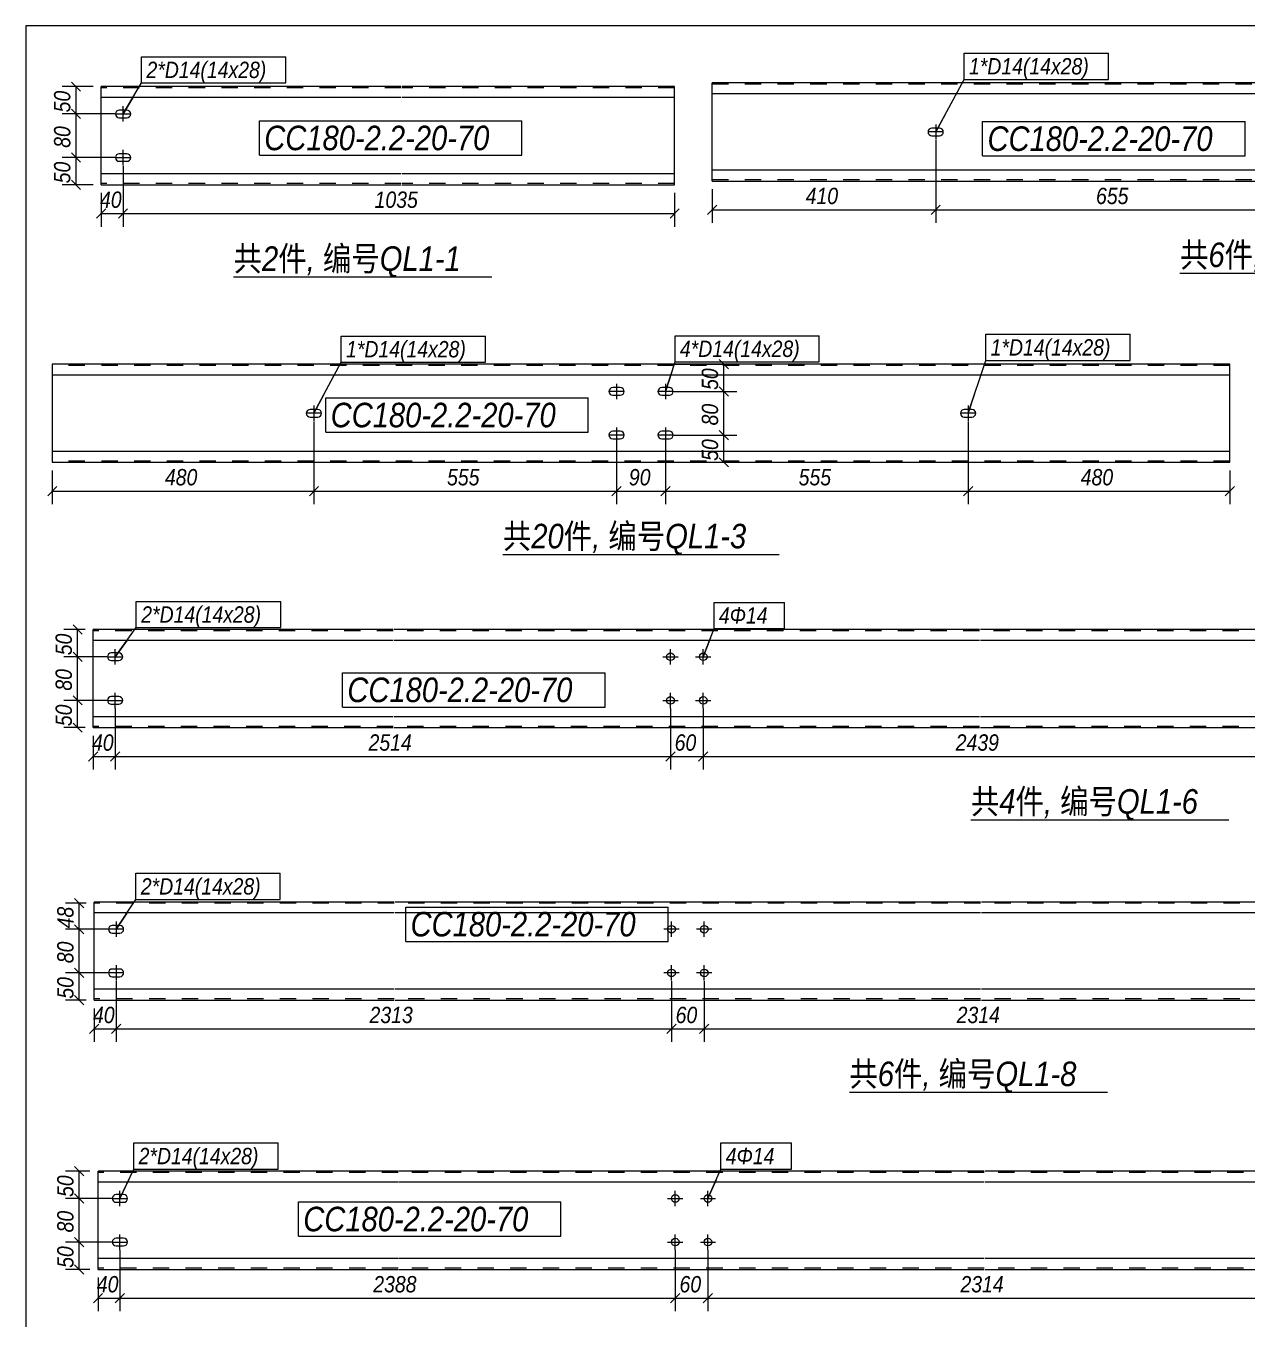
# Model space of a CAD drawing. Header units: millimetres. Extents: x 181 to 4047, y 165 to 2266.
# Drawn here: x 1119.3 to 1268.7, y 782.2 to 940.3 of the extents above; entities that cross this region are included whole.
import ezdxf

# ---------------------------------------------------------------- set-up
doc = ezdxf.new("R2010")
doc.units = ezdxf.units.MM
doc.linetypes.add('XKITLINE00', pattern=[0])
doc.linetypes.add('XKITLINE02', pattern=[4, 2, -2])
for name, color, linetype, lineweight in [('Bolt', 7, 'Continuous', 0), ('BoltMark', 3, 'Continuous', 0), ('DrawingSheet', 5, 'Continuous', 0), ('OtherObjectType', 1, 'Continuous', 0), ('Part', 2, 'Continuous', 0), ('PartMark', 3, 'Continuous', 0), ('Z-DIMENSIONS', 1, 'Continuous', 0)]:
    doc.layers.add(name, color=color, linetype=linetype, lineweight=lineweight)
doc.styles.add('Arial Italic', font='ariali.ttf')

msp = doc.modelspace()

# ---------------------------------------------------------------- linework, layer by layer
at = {"layer": 'Bolt', "color": 3, "linetype": 'XKITLINE00', "lineweight": 0}
for p, q in [((1130.44, 929.85), (1130.34, 929.69)), ((1130.59, 929.95), (1130.44, 929.85)), ((1130.77, 929.98), (1130.59, 929.95)), ((1131.7, 929.98), (1130.77, 929.98)), ((1131.24, 928.58), (1131.24, 930.45)), ((1131.88, 929.95), (1131.7, 929.98)), ((1132.03, 929.85), (1131.88, 929.95)), ((1132.13, 929.69), (1132.03, 929.85)), ((1130.34, 929.69), (1130.3, 929.52)), ((1130.3, 929.52), (1130.3, 929.52)), ((1130.3, 929.52), (1130.34, 929.34)), ((1130.3, 929.52), (1132.17, 929.52)), ((1130.34, 929.34), (1130.44, 929.19)), ((1130.44, 929.19), (1130.59, 929.08)), ((1130.59, 929.08), (1130.77, 929.05)), ((1130.77, 929.05), (1131.7, 929.05)), ((1131.7, 929.05), (1131.88, 929.08)), ((1131.88, 929.08), (1132.03, 929.19)), ((1132.03, 929.19), (1132.13, 929.34)), ((1132.17, 929.52), (1132.13, 929.69)), ((1132.13, 929.34), (1132.17, 929.52)), ((1132.17, 929.52), (1132.17, 929.52)), ((1230.62, 928.24), (1230.62, 926.37)), ((1229.72, 927.48), (1229.69, 927.31)), ((1229.69, 927.31), (1229.69, 927.31)), ((1229.69, 927.31), (1229.72, 927.13)), ((1231.55, 927.31), (1229.69, 927.31)), ((1229.82, 927.64), (1229.72, 927.48)), ((1229.72, 927.13), (1229.82, 926.98)), ((1229.97, 927.74), (1229.82, 927.64)), ((1229.82, 926.98), (1229.97, 926.87)), ((1230.15, 927.77), (1229.97, 927.74)), ((1229.97, 926.87), (1230.15, 926.84)), ((1231.09, 927.77), (1230.15, 927.77)), ((1230.15, 926.84), (1231.09, 926.84)), ((1231.26, 927.74), (1231.09, 927.77)), ((1231.09, 926.84), (1231.26, 926.87)), ((1231.42, 927.64), (1231.26, 927.74)), ((1231.26, 926.87), (1231.42, 926.98)), ((1231.52, 927.48), (1231.42, 927.64)), ((1231.42, 926.98), (1231.52, 927.13)), ((1231.55, 927.31), (1231.52, 927.48)), ((1231.52, 927.13), (1231.55, 927.31)), ((1231.55, 927.31), (1231.55, 927.31)), ((1131.24, 923.25), (1131.24, 925.12)), ((1130.34, 924.36), (1130.3, 924.18)), ((1130.3, 924.18), (1130.3, 924.18)), ((1130.3, 924.18), (1130.34, 924)), ((1130.3, 924.18), (1132.17, 924.18)), ((1130.44, 924.51), (1130.34, 924.36)), ((1130.34, 924), (1130.44, 923.85)), ((1130.59, 924.61), (1130.44, 924.51)), ((1130.44, 923.85), (1130.59, 923.75)), ((1130.77, 924.65), (1130.59, 924.61)), ((1130.59, 923.75), (1130.77, 923.72)), ((1131.7, 924.65), (1130.77, 924.65)), ((1130.77, 923.72), (1131.7, 923.72)), ((1131.88, 924.61), (1131.7, 924.65)), ((1131.7, 923.72), (1131.88, 923.75)), ((1132.03, 924.51), (1131.88, 924.61)), ((1131.88, 923.75), (1132.03, 923.85)), ((1132.13, 924.36), (1132.03, 924.51)), ((1132.03, 923.85), (1132.13, 924)), ((1132.17, 924.18), (1132.13, 924.36)), ((1132.13, 924), (1132.17, 924.18)), ((1132.17, 924.18), (1132.17, 924.18)), ((1190.69, 895.76), (1190.65, 895.58)), ((1190.65, 895.58), (1190.65, 895.58)), ((1190.65, 895.58), (1190.69, 895.41)), ((1192.52, 895.58), (1190.65, 895.58)), ((1190.79, 895.91), (1190.69, 895.76)), ((1190.69, 895.41), (1190.79, 895.25)), ((1190.94, 896.01), (1190.79, 895.91)), ((1190.79, 895.25), (1190.94, 895.15)), ((1191.12, 896.05), (1190.94, 896.01)), ((1190.94, 895.15), (1191.12, 895.12)), ((1192.05, 896.05), (1191.12, 896.05)), ((1191.12, 895.12), (1192.05, 895.12)), ((1191.58, 896.52), (1191.58, 894.65)), ((1192.23, 896.01), (1192.05, 896.05)), ((1192.05, 895.12), (1192.23, 895.15)), ((1192.38, 895.91), (1192.23, 896.01)), ((1192.23, 895.15), (1192.38, 895.25)), ((1192.48, 895.76), (1192.38, 895.91)), ((1192.38, 895.25), (1192.48, 895.41)), ((1192.52, 895.58), (1192.48, 895.76)), ((1192.48, 895.41), (1192.52, 895.58)), ((1192.52, 895.58), (1192.52, 895.58)), ((1196.69, 895.76), (1196.65, 895.58)), ((1196.65, 895.58), (1196.65, 895.58)), ((1196.65, 895.58), (1196.69, 895.41)), ((1198.52, 895.58), (1196.65, 895.58)), ((1196.79, 895.91), (1196.69, 895.76)), ((1196.69, 895.41), (1196.79, 895.25)), ((1196.94, 896.01), (1196.79, 895.91)), ((1196.79, 895.25), (1196.94, 895.15)), ((1197.12, 896.05), (1196.94, 896.01)), ((1196.94, 895.15), (1197.12, 895.12)), ((1198.05, 896.05), (1197.12, 896.05)), ((1197.12, 895.12), (1198.05, 895.12)), ((1197.58, 896.52), (1197.58, 894.65)), ((1198.23, 896.01), (1198.05, 896.05)), ((1198.05, 895.12), (1198.23, 895.15)), ((1198.38, 895.91), (1198.23, 896.01)), ((1198.23, 895.15), (1198.38, 895.25)), ((1198.48, 895.76), (1198.38, 895.91)), ((1198.38, 895.25), (1198.48, 895.41)), ((1198.52, 895.58), (1198.48, 895.76)), ((1198.48, 895.41), (1198.52, 895.58)), ((1198.52, 895.58), (1198.52, 895.58)), ((1154.12, 893.38), (1153.94, 893.35)), ((1155.05, 893.38), (1154.12, 893.38)), ((1154.58, 893.85), (1154.58, 891.98)), ((1155.23, 893.35), (1155.05, 893.38)), ((1234.12, 893.38), (1233.94, 893.35)), ((1235.05, 893.38), (1234.12, 893.38)), ((1234.58, 893.85), (1234.58, 891.98)), ((1235.23, 893.35), (1235.05, 893.38)), ((1153.69, 893.1), (1153.65, 892.92)), ((1153.65, 892.92), (1153.65, 892.92)), ((1153.65, 892.92), (1153.69, 892.74)), ((1155.52, 892.92), (1153.65, 892.92)), ((1153.79, 893.25), (1153.69, 893.1)), ((1153.69, 892.74), (1153.79, 892.59)), ((1153.94, 893.35), (1153.79, 893.25)), ((1153.79, 892.59), (1153.94, 892.49)), ((1153.94, 892.49), (1154.12, 892.45)), ((1154.12, 892.45), (1155.05, 892.45)), ((1155.05, 892.45), (1155.23, 892.49)), ((1155.38, 893.25), (1155.23, 893.35)), ((1155.23, 892.49), (1155.38, 892.59)), ((1155.48, 893.1), (1155.38, 893.25)), ((1155.38, 892.59), (1155.48, 892.74)), ((1155.52, 892.92), (1155.48, 893.1)), ((1155.48, 892.74), (1155.52, 892.92)), ((1155.52, 892.92), (1155.52, 892.92)), ((1233.69, 893.1), (1233.65, 892.92)), ((1233.65, 892.92), (1233.65, 892.92)), ((1233.65, 892.92), (1233.69, 892.74)), ((1235.52, 892.92), (1233.65, 892.92)), ((1233.79, 893.25), (1233.69, 893.1)), ((1233.69, 892.74), (1233.79, 892.59)), ((1233.94, 893.35), (1233.79, 893.25)), ((1233.79, 892.59), (1233.94, 892.49)), ((1233.94, 892.49), (1234.12, 892.45)), ((1234.12, 892.45), (1235.05, 892.45)), ((1235.05, 892.45), (1235.23, 892.49)), ((1235.38, 893.25), (1235.23, 893.35)), ((1235.23, 892.49), (1235.38, 892.59)), ((1235.48, 893.1), (1235.38, 893.25)), ((1235.38, 892.59), (1235.48, 892.74)), ((1235.52, 892.92), (1235.48, 893.1)), ((1235.48, 892.74), (1235.52, 892.92)), ((1235.52, 892.92), (1235.52, 892.92)), ((1190.69, 890.43), (1190.65, 890.25)), ((1190.65, 890.25), (1190.65, 890.25)), ((1190.65, 890.25), (1190.69, 890.07)), ((1192.52, 890.25), (1190.65, 890.25)), ((1190.79, 890.58), (1190.69, 890.43)), ((1190.94, 890.68), (1190.79, 890.58)), ((1191.12, 890.72), (1190.94, 890.68)), ((1192.05, 890.72), (1191.12, 890.72)), ((1191.58, 891.18), (1191.58, 889.32)), ((1192.23, 890.68), (1192.05, 890.72)), ((1192.38, 890.58), (1192.23, 890.68)), ((1192.48, 890.43), (1192.38, 890.58)), ((1192.52, 890.25), (1192.48, 890.43)), ((1192.48, 890.07), (1192.52, 890.25)), ((1192.52, 890.25), (1192.52, 890.25)), ((1196.69, 890.43), (1196.65, 890.25)), ((1196.65, 890.25), (1196.65, 890.25)), ((1196.65, 890.25), (1196.69, 890.07)), ((1198.52, 890.25), (1196.65, 890.25)), ((1196.79, 890.58), (1196.69, 890.43)), ((1196.94, 890.68), (1196.79, 890.58)), ((1197.12, 890.72), (1196.94, 890.68)), ((1198.05, 890.72), (1197.12, 890.72)), ((1197.58, 891.18), (1197.58, 889.32)), ((1198.23, 890.68), (1198.05, 890.72)), ((1198.38, 890.58), (1198.23, 890.68)), ((1198.48, 890.43), (1198.38, 890.58)), ((1198.52, 890.25), (1198.48, 890.43)), ((1198.48, 890.07), (1198.52, 890.25)), ((1198.52, 890.25), (1198.52, 890.25)), ((1190.69, 890.07), (1190.79, 889.92)), ((1190.79, 889.92), (1190.94, 889.82)), ((1190.94, 889.82), (1191.12, 889.78)), ((1191.12, 889.78), (1192.05, 889.78)), ((1192.05, 889.78), (1192.23, 889.82)), ((1192.23, 889.82), (1192.38, 889.92)), ((1192.38, 889.92), (1192.48, 890.07)), ((1196.69, 890.07), (1196.79, 889.92)), ((1196.79, 889.92), (1196.94, 889.82)), ((1196.94, 889.82), (1197.12, 889.78)), ((1197.12, 889.78), (1198.05, 889.78)), ((1198.05, 889.78), (1198.23, 889.82)), ((1198.23, 889.82), (1198.38, 889.92)), ((1198.38, 889.92), (1198.48, 890.07)), ((1129.46, 863.48), (1129.36, 863.32)), ((1129.61, 863.58), (1129.46, 863.48)), ((1129.79, 863.61), (1129.61, 863.58)), ((1130.73, 863.61), (1129.79, 863.61)), ((1130.26, 862.21), (1130.26, 864.08)), ((1130.9, 863.58), (1130.73, 863.61)), ((1131.06, 863.48), (1130.9, 863.58)), ((1131.16, 863.32), (1131.06, 863.48)), ((1198.19, 862.21), (1198.19, 864.08)), ((1202.19, 862.21), (1202.19, 864.08)), ((1129.36, 863.32), (1129.33, 863.15)), ((1129.33, 863.15), (1129.33, 863.15)), ((1129.33, 863.15), (1129.36, 862.97)), ((1129.33, 863.15), (1131.19, 863.15)), ((1129.36, 862.97), (1129.46, 862.82)), ((1129.46, 862.82), (1129.61, 862.71)), ((1129.61, 862.71), (1129.79, 862.68)), ((1129.79, 862.68), (1130.73, 862.68)), ((1130.73, 862.68), (1130.9, 862.71)), ((1130.9, 862.71), (1131.06, 862.82)), ((1131.06, 862.82), (1131.16, 862.97)), ((1131.19, 863.15), (1131.16, 863.32)), ((1131.16, 862.97), (1131.19, 863.15)), ((1131.19, 863.15), (1131.19, 863.15)), ((1197.25, 863.15), (1199.12, 863.15)), ((1201.25, 863.15), (1203.12, 863.15)), ((1130.26, 856.88), (1130.26, 858.75)), ((1198.19, 856.88), (1198.19, 858.75)), ((1202.19, 856.88), (1202.19, 858.75)), ((1129.36, 857.99), (1129.33, 857.81)), ((1129.33, 857.81), (1129.33, 857.81)), ((1129.33, 857.81), (1129.36, 857.63)), ((1129.33, 857.81), (1131.19, 857.81)), ((1129.46, 858.14), (1129.36, 857.99)), ((1129.36, 857.63), (1129.46, 857.48)), ((1129.61, 858.24), (1129.46, 858.14)), ((1129.46, 857.48), (1129.61, 857.38)), ((1129.79, 858.28), (1129.61, 858.24)), ((1129.61, 857.38), (1129.79, 857.35)), ((1130.73, 858.28), (1129.79, 858.28)), ((1129.79, 857.35), (1130.73, 857.35)), ((1130.9, 858.24), (1130.73, 858.28)), ((1130.73, 857.35), (1130.9, 857.38)), ((1131.06, 858.14), (1130.9, 858.24)), ((1130.9, 857.38), (1131.06, 857.48)), ((1131.16, 857.99), (1131.06, 858.14)), ((1131.06, 857.48), (1131.16, 857.63)), ((1131.19, 857.81), (1131.16, 857.99)), ((1131.16, 857.63), (1131.19, 857.81)), ((1131.19, 857.81), (1131.19, 857.81)), ((1197.25, 857.81), (1199.12, 857.81)), ((1201.25, 857.81), (1203.12, 857.81)), ((1129.58, 830.16), (1129.48, 830.01)), ((1129.73, 830.26), (1129.58, 830.16)), ((1129.91, 830.29), (1129.73, 830.26)), ((1130.85, 830.29), (1129.91, 830.29)), ((1130.38, 830.76), (1130.38, 828.89)), ((1131.03, 830.26), (1130.85, 830.29)), ((1131.18, 830.16), (1131.03, 830.26)), ((1131.28, 830.01), (1131.18, 830.16)), ((1198.31, 828.89), (1198.31, 830.76)), ((1202.31, 828.89), (1202.31, 830.76)), ((1129.48, 830.01), (1129.45, 829.83)), ((1129.45, 829.83), (1129.45, 829.83)), ((1129.45, 829.83), (1129.48, 829.65)), ((1131.31, 829.83), (1129.45, 829.83)), ((1129.48, 829.65), (1129.58, 829.5)), ((1129.58, 829.5), (1129.73, 829.4)), ((1129.73, 829.4), (1129.91, 829.36)), ((1129.91, 829.36), (1130.85, 829.36)), ((1130.85, 829.36), (1131.03, 829.4)), ((1131.03, 829.4), (1131.18, 829.5)), ((1131.18, 829.5), (1131.28, 829.65)), ((1131.31, 829.83), (1131.28, 830.01)), ((1131.28, 829.65), (1131.31, 829.83)), ((1131.31, 829.83), (1131.31, 829.83)), ((1199.24, 829.83), (1197.37, 829.83)), ((1203.24, 829.83), (1201.37, 829.83)), ((1130.38, 825.43), (1130.38, 823.56)), ((1198.31, 823.56), (1198.31, 825.43)), ((1202.31, 823.56), (1202.31, 825.43)), ((1129.48, 824.67), (1129.45, 824.49)), ((1129.45, 824.49), (1129.45, 824.49)), ((1129.45, 824.49), (1129.48, 824.32)), ((1131.31, 824.49), (1129.45, 824.49)), ((1129.58, 824.82), (1129.48, 824.67)), ((1129.48, 824.32), (1129.58, 824.16)), ((1129.73, 824.93), (1129.58, 824.82)), ((1129.58, 824.16), (1129.73, 824.06)), ((1129.91, 824.96), (1129.73, 824.93)), ((1129.73, 824.06), (1129.91, 824.03)), ((1130.85, 824.96), (1129.91, 824.96)), ((1129.91, 824.03), (1130.85, 824.03)), ((1131.03, 824.93), (1130.85, 824.96)), ((1130.85, 824.03), (1131.03, 824.06)), ((1131.18, 824.82), (1131.03, 824.93)), ((1131.03, 824.06), (1131.18, 824.16)), ((1131.28, 824.67), (1131.18, 824.82)), ((1131.18, 824.16), (1131.28, 824.32)), ((1131.31, 824.49), (1131.28, 824.67)), ((1131.28, 824.32), (1131.31, 824.49)), ((1131.31, 824.49), (1131.31, 824.49)), ((1199.24, 824.49), (1197.37, 824.49)), ((1203.24, 824.49), (1201.37, 824.49)), ((1129.95, 797.09), (1129.91, 796.91)), ((1130.05, 797.24), (1129.95, 797.09)), ((1130.2, 797.34), (1130.05, 797.24)), ((1130.38, 797.38), (1130.2, 797.34)), ((1131.31, 797.38), (1130.38, 797.38)), ((1130.84, 795.98), (1130.84, 797.85)), ((1131.49, 797.34), (1131.31, 797.38)), ((1131.64, 797.24), (1131.49, 797.34)), ((1131.74, 797.09), (1131.64, 797.24)), ((1131.78, 796.91), (1131.74, 797.09)), ((1198.77, 795.98), (1198.77, 797.85)), ((1202.77, 795.98), (1202.77, 797.85)), ((1129.91, 796.91), (1129.91, 796.91)), ((1129.91, 796.91), (1129.95, 796.73)), ((1129.91, 796.91), (1131.78, 796.91)), ((1129.95, 796.73), (1130.05, 796.58)), ((1130.05, 796.58), (1130.2, 796.48)), ((1130.2, 796.48), (1130.38, 796.45)), ((1130.38, 796.45), (1131.31, 796.45)), ((1131.31, 796.45), (1131.49, 796.48)), ((1131.49, 796.48), (1131.64, 796.58)), ((1131.64, 796.58), (1131.74, 796.73)), ((1131.74, 796.73), (1131.78, 796.91)), ((1131.78, 796.91), (1131.78, 796.91)), ((1197.84, 796.91), (1199.7, 796.91)), ((1201.84, 796.91), (1203.7, 796.91)), ((1130.84, 790.65), (1130.84, 792.51)), ((1198.77, 790.65), (1198.77, 792.51)), ((1202.77, 790.65), (1202.77, 792.51)), ((1129.95, 791.76), (1129.91, 791.58)), ((1129.91, 791.58), (1129.91, 791.58)), ((1129.91, 791.58), (1129.95, 791.4)), ((1129.91, 791.58), (1131.78, 791.58)), ((1130.05, 791.91), (1129.95, 791.76)), ((1129.95, 791.4), (1130.05, 791.25)), ((1130.2, 792.01), (1130.05, 791.91)), ((1130.05, 791.25), (1130.2, 791.15)), ((1130.38, 792.05), (1130.2, 792.01)), ((1130.2, 791.15), (1130.38, 791.11)), ((1131.31, 792.05), (1130.38, 792.05)), ((1130.38, 791.11), (1131.31, 791.11)), ((1131.49, 792.01), (1131.31, 792.05)), ((1131.31, 791.11), (1131.49, 791.15)), ((1131.64, 791.91), (1131.49, 792.01)), ((1131.49, 791.15), (1131.64, 791.25)), ((1131.74, 791.76), (1131.64, 791.91)), ((1131.64, 791.25), (1131.74, 791.4)), ((1131.78, 791.58), (1131.74, 791.76)), ((1131.74, 791.4), (1131.78, 791.58)), ((1131.78, 791.58), (1131.78, 791.58)), ((1197.84, 791.58), (1199.7, 791.58)), ((1201.84, 791.58), (1203.7, 791.58))]:
    msp.add_line(p, q, dxfattribs=at)
for centre in [(1198.19, 863.15), (1202.19, 863.15), (1198.19, 857.81), (1202.19, 857.81), (1198.31, 829.83), (1202.31, 829.83), (1198.31, 824.49), (1202.31, 824.49), (1198.77, 796.91), (1202.77, 796.91), (1198.77, 791.58), (1202.77, 791.58)]:
    msp.add_circle(centre, 0.467, dxfattribs=at)
at = {"layer": 'BoltMark', "color": 3, "linetype": 'XKITLINE00', "lineweight": 0}
for p, q in [((1133.5, 936.5), (1151.16, 936.5)), ((1133.5, 933.3), (1133.5, 936.5)), ((1151.16, 933.3), (1151.16, 936.5)), ((1234.09, 936.94), (1251.75, 936.94)), ((1234.09, 933.74), (1234.09, 936.94)), ((1251.75, 933.74), (1251.75, 936.94)), ((1131.24, 929.52), (1133.5, 933.3)), ((1133.5, 933.3), (1151.16, 933.3)), ((1230.62, 927.31), (1234.09, 933.74)), ((1234.09, 933.74), (1251.75, 933.74)), ((1132.52, 931.66), (1131.24, 929.52)), ((1231.81, 929.51), (1230.62, 927.31)), ((1157.91, 902.35), (1175.57, 902.35)), ((1157.91, 899.15), (1157.91, 902.35)), ((1175.57, 899.15), (1175.57, 902.35)), ((1198.74, 902.4), (1216.39, 902.4)), ((1198.74, 899.2), (1198.74, 902.4)), ((1216.39, 899.2), (1216.39, 902.4)), ((1236.74, 902.57), (1254.4, 902.57)), ((1236.74, 899.37), (1236.74, 902.57)), ((1254.4, 899.37), (1254.4, 902.57)), ((1154.58, 892.92), (1157.91, 899.15)), ((1157.91, 899.15), (1175.57, 899.15)), ((1197.58, 895.58), (1198.74, 899.2)), ((1198.74, 899.2), (1216.39, 899.2)), ((1234.58, 892.92), (1236.74, 899.37)), ((1236.74, 899.37), (1254.4, 899.37)), ((1198.34, 897.97), (1197.58, 895.58)), ((1155.76, 895.12), (1154.58, 892.92)), ((1235.38, 895.29), (1234.58, 892.92)), ((1132.86, 869.91), (1150.52, 869.91)), ((1132.86, 866.71), (1132.86, 869.91)), ((1150.52, 866.71), (1150.52, 869.91)), ((1203.51, 869.8), (1212.13, 869.8)), ((1203.51, 866.6), (1203.51, 869.8)), ((1212.13, 866.6), (1212.13, 869.8)), ((1130.26, 863.15), (1132.86, 866.71)), ((1132.86, 866.71), (1150.52, 866.71)), ((1202.19, 863.15), (1203.51, 866.6)), ((1203.51, 866.6), (1212.13, 866.6)), ((1131.73, 865.17), (1130.26, 863.15)), ((1203.08, 865.48), (1202.19, 863.15)), ((1132.81, 836.67), (1150.47, 836.67)), ((1132.81, 833.47), (1132.81, 836.67)), ((1150.47, 833.47), (1150.47, 836.67)), ((1130.38, 829.83), (1132.81, 833.47)), ((1132.81, 833.47), (1150.47, 833.47)), ((1131.77, 831.91), (1130.38, 829.83)), ((1132.54, 803.7), (1150.2, 803.7)), ((1132.54, 800.5), (1132.54, 803.7)), ((1150.2, 800.5), (1150.2, 803.7)), ((1204.35, 803.7), (1212.98, 803.7)), ((1204.35, 800.5), (1204.35, 803.7)), ((1212.98, 800.5), (1212.98, 803.7)), ((1130.84, 796.91), (1132.54, 800.5)), ((1132.54, 800.5), (1150.2, 800.5)), ((1202.77, 796.91), (1204.35, 800.5)), ((1204.35, 800.5), (1212.98, 800.5)), ((1131.91, 799.17), (1130.84, 796.91)), ((1203.78, 799.2), (1202.77, 796.91))]:
    msp.add_line(p, q, dxfattribs=at)
at = {"layer": 'DrawingSheet', "color": 5, "linetype": 'XKITLINE00', "lineweight": 0}
for p, q in [((1545.09, 940.28), (1119.35, 940.28)), ((1119.35, 940.28), (1119.35, 641.39))]:
    msp.add_line(p, q, dxfattribs=at)
at = {"layer": 'OtherObjectType', "color": 6, "linetype": 'XKITLINE00', "lineweight": 0}
for p, q in [((1144.76, 909.58), (1176.32, 909.58)), ((1260.5, 910.04), (1292.06, 910.04)), ((1177.69, 875.65), (1211.48, 875.65)), ((1234.92, 843.21), (1266.48, 843.21)), ((1220.06, 809.9), (1251.62, 809.9))]:
    msp.add_line(p, q, dxfattribs=at)
at = {"layer": 'Part', "color": 2, "linetype": 'XKITLINE00', "lineweight": 0}
for p, q in [((1203.28, 921.31), (1203.28, 933.31)), ((1349.29, 933.31), (1203.28, 933.31)), ((1128.57, 920.85), (1128.57, 932.85)), ((1165.26, 932.85), (1128.57, 932.85)), ((1165.26, 931.52), (1128.57, 931.52)), ((1198.69, 932.85), (1165.36, 932.85)), ((1198.69, 931.52), (1165.36, 931.52)), ((1198.69, 920.85), (1198.69, 932.85)), ((1349.29, 931.97), (1203.28, 931.97)), ((1165.26, 922.18), (1128.57, 922.18)), ((1198.69, 922.18), (1165.36, 922.18)), ((1349.29, 922.64), (1203.28, 922.64)), ((1128.57, 920.85), (1165.26, 920.85)), ((1165.36, 920.85), (1198.69, 920.85)), ((1203.28, 921.31), (1349.29, 921.31)), ((1122.58, 898.92), (1122.58, 886.92)), ((1266.58, 898.92), (1122.58, 898.92)), ((1266.58, 886.92), (1266.58, 898.92)), ((1266.58, 897.58), (1122.58, 897.58)), ((1266.58, 888.25), (1122.58, 888.25)), ((1122.58, 886.92), (1266.58, 886.92)), ((1127.59, 854.48), (1127.59, 866.48)), ((1164.29, 866.48), (1127.59, 866.48)), ((1164.29, 865.15), (1127.59, 865.15)), ((1235.99, 866.48), (1164.39, 866.48)), ((1235.99, 865.15), (1164.39, 865.15)), ((1307.69, 866.48), (1236.09, 866.48)), ((1307.69, 865.15), (1236.09, 865.15)), ((1164.29, 855.81), (1127.59, 855.81)), ((1235.99, 855.81), (1164.39, 855.81)), ((1307.69, 855.81), (1236.09, 855.81)), ((1127.59, 854.48), (1164.29, 854.48)), ((1164.39, 854.48), (1235.99, 854.48)), ((1236.09, 854.48), (1307.69, 854.48)), ((1127.71, 821.16), (1127.71, 833.16)), ((1164.41, 833.16), (1127.71, 833.16)), ((1164.41, 831.83), (1127.71, 831.83)), ((1236.11, 833.16), (1164.51, 833.16)), ((1236.11, 831.83), (1164.51, 831.83)), ((1307.81, 833.16), (1236.21, 833.16)), ((1307.81, 831.83), (1236.21, 831.83)), ((1164.41, 822.49), (1127.71, 822.49)), ((1236.11, 822.49), (1164.51, 822.49)), ((1307.81, 822.49), (1236.21, 822.49)), ((1127.71, 821.16), (1164.41, 821.16)), ((1164.51, 821.16), (1236.11, 821.16)), ((1236.21, 821.16), (1307.81, 821.16)), ((1128.18, 788.25), (1128.18, 800.25)), ((1164.87, 800.25), (1128.18, 800.25)), ((1236.57, 800.25), (1164.97, 800.25)), ((1308.27, 800.25), (1236.67, 800.25)), ((1164.87, 798.91), (1128.18, 798.91)), ((1236.57, 798.91), (1164.97, 798.91)), ((1308.27, 798.91), (1236.67, 798.91)), ((1164.87, 789.58), (1128.18, 789.58)), ((1236.57, 789.58), (1164.97, 789.58)), ((1308.27, 789.58), (1236.67, 789.58)), ((1128.18, 788.25), (1164.87, 788.25)), ((1164.97, 788.25), (1236.57, 788.25)), ((1236.67, 788.25), (1308.27, 788.25))]:
    msp.add_line(p, q, dxfattribs=at)
at = {"layer": 'Part', "color": 7, "linetype": 'XKITLINE02', "lineweight": 0}
for p, q in [((1349.29, 933.16), (1203.28, 933.16)), ((1165.26, 932.7), (1128.57, 932.7)), ((1198.69, 932.7), (1165.36, 932.7)), ((1165.26, 921), (1128.57, 921)), ((1198.69, 921), (1165.36, 921)), ((1349.29, 921.45), (1203.28, 921.45)), ((1266.58, 898.77), (1122.58, 898.77)), ((1266.58, 887.06), (1122.58, 887.06)), ((1164.29, 866.33), (1127.59, 866.33)), ((1235.99, 866.33), (1164.39, 866.33)), ((1307.69, 866.33), (1236.09, 866.33)), ((1164.29, 854.63), (1127.59, 854.63)), ((1235.99, 854.63), (1164.39, 854.63)), ((1307.69, 854.63), (1236.09, 854.63)), ((1164.41, 833.01), (1127.71, 833.01)), ((1236.11, 833.01), (1164.51, 833.01)), ((1307.81, 833.01), (1236.21, 833.01)), ((1164.41, 821.31), (1127.71, 821.31)), ((1236.11, 821.31), (1164.51, 821.31)), ((1307.81, 821.31), (1236.21, 821.31)), ((1164.87, 800.1), (1128.18, 800.1)), ((1236.57, 800.1), (1164.97, 800.1)), ((1308.27, 800.1), (1236.67, 800.1)), ((1164.87, 788.39), (1128.18, 788.39)), ((1236.57, 788.39), (1164.97, 788.39)), ((1308.27, 788.39), (1236.67, 788.39))]:
    msp.add_line(p, q, dxfattribs=at)
at = {"layer": 'PartMark', "color": 1, "linetype": 'XKITLINE00', "lineweight": 0}
for p, q in [((1147.91, 928.68), (1180.02, 928.68)), ((1147.91, 924.48), (1147.91, 928.68)), ((1180.02, 924.48), (1180.02, 928.68)), ((1236.36, 928.59), (1268.47, 928.59)), ((1236.36, 924.39), (1236.36, 928.59)), ((1268.47, 924.39), (1268.47, 928.59)), ((1147.91, 924.48), (1180.02, 924.48)), ((1236.36, 924.39), (1268.47, 924.39)), ((1156.03, 894.8), (1188.13, 894.8)), ((1156.03, 890.6), (1156.03, 894.8)), ((1188.13, 890.6), (1188.13, 894.8)), ((1156.03, 890.6), (1188.13, 890.6)), ((1158.07, 861.2), (1190.18, 861.2)), ((1158.07, 857), (1158.07, 861.2)), ((1190.18, 857), (1190.18, 861.2)), ((1158.07, 857), (1190.18, 857)), ((1165.8, 832.55), (1197.91, 832.55)), ((1165.8, 828.35), (1165.8, 832.55)), ((1197.91, 828.35), (1197.91, 832.55)), ((1165.8, 828.35), (1197.91, 828.35)), ((1152.68, 796.5), (1184.79, 796.5)), ((1152.68, 792.3), (1152.68, 796.5)), ((1184.79, 792.3), (1184.79, 796.5)), ((1152.68, 792.3), (1184.79, 792.3))]:
    msp.add_line(p, q, dxfattribs=at)
at = {"layer": 'Z-DIMENSIONS', "color": 4, "linetype": 'XKITLINE00', "lineweight": 0}
for p, q in [((1124.92, 933.41), (1126.05, 932.28)), ((1127.57, 932.85), (1123.79, 932.85)), ((1125.49, 929.52), (1125.49, 932.85)), ((1124.92, 930.08), (1126.05, 928.95)), ((1124.92, 930.08), (1126.05, 928.95)), ((1130.24, 929.52), (1123.79, 929.52)), ((1130.24, 929.52), (1123.79, 929.52)), ((1125.49, 924.18), (1125.49, 929.52)), ((1230.62, 926.31), (1230.62, 916.19)), ((1230.62, 926.31), (1230.62, 916.19)), ((1130.24, 924.18), (1123.79, 924.18)), ((1130.24, 924.18), (1123.79, 924.18)), ((1124.92, 924.75), (1126.05, 923.62)), ((1124.92, 924.75), (1126.05, 923.62)), ((1125.49, 920.85), (1125.49, 924.18)), ((1131.24, 923.18), (1131.24, 915.73)), ((1131.24, 923.18), (1131.24, 915.73)), ((1127.57, 920.85), (1123.79, 920.85)), ((1124.92, 921.41), (1126.05, 920.28)), ((1203.28, 920.31), (1203.28, 916.19)), ((1128.57, 919.85), (1128.57, 915.73)), ((1198.69, 919.85), (1198.69, 915.73)), ((1129.13, 917.9), (1128, 916.77)), ((1128.57, 917.33), (1131.24, 917.33)), ((1131.8, 917.9), (1130.67, 916.77)), ((1131.8, 917.9), (1130.67, 916.77)), ((1131.24, 917.33), (1198.69, 917.33)), ((1199.26, 917.9), (1198.13, 916.77)), ((1203.85, 918.36), (1202.71, 917.22)), ((1203.28, 917.79), (1230.62, 917.79)), ((1231.18, 918.36), (1230.05, 917.22)), ((1231.18, 918.36), (1230.05, 917.22)), ((1230.62, 917.79), (1274.29, 917.79)), ((1198.58, 898.92), (1206.31, 898.92)), ((1204.15, 899.48), (1205.28, 898.35)), ((1204.71, 895.58), (1204.71, 898.92)), ((1198.58, 895.58), (1206.31, 895.58)), ((1198.58, 895.58), (1206.31, 895.58)), ((1204.15, 896.15), (1205.28, 895.02)), ((1204.15, 896.15), (1205.28, 895.02)), ((1204.71, 890.25), (1204.71, 895.58)), ((1154.58, 891.92), (1154.58, 881.8)), ((1154.58, 891.92), (1154.58, 881.8)), ((1234.58, 891.92), (1234.58, 881.8)), ((1234.58, 891.92), (1234.58, 881.8)), ((1198.58, 890.25), (1206.31, 890.25)), ((1198.58, 890.25), (1206.31, 890.25)), ((1204.15, 890.82), (1205.28, 889.68)), ((1204.15, 890.82), (1205.28, 889.68)), ((1204.71, 886.92), (1204.71, 890.25)), ((1191.58, 889.25), (1191.58, 881.8)), ((1191.58, 889.25), (1191.58, 881.8)), ((1197.58, 889.25), (1197.58, 881.8)), ((1197.58, 889.25), (1197.58, 881.8)), ((1204.15, 887.48), (1205.28, 886.35)), ((1122.58, 885.92), (1122.58, 881.8)), ((1198.58, 886.92), (1206.31, 886.92)), ((1266.58, 885.92), (1266.58, 881.8)), ((1123.15, 883.97), (1122.02, 882.84)), ((1155.15, 883.97), (1154.02, 882.84)), ((1155.15, 883.97), (1154.02, 882.84)), ((1192.15, 883.97), (1191.02, 882.84)), ((1192.15, 883.97), (1191.02, 882.84)), ((1198.15, 883.97), (1197.02, 882.84)), ((1198.15, 883.97), (1197.02, 882.84)), ((1235.15, 883.97), (1234.02, 882.84)), ((1235.15, 883.97), (1234.02, 882.84)), ((1267.15, 883.97), (1266.02, 882.84)), ((1122.58, 883.4), (1154.58, 883.4)), ((1154.58, 883.4), (1191.58, 883.4)), ((1191.58, 883.4), (1197.58, 883.4)), ((1197.58, 883.4), (1234.58, 883.4)), ((1234.58, 883.4), (1266.58, 883.4)), ((1125.12, 867.04), (1126.25, 865.91)), ((1126.59, 866.48), (1123.98, 866.48)), ((1125.68, 863.15), (1125.68, 866.48)), ((1125.12, 863.71), (1126.25, 862.58)), ((1125.12, 863.71), (1126.25, 862.58)), ((1129.26, 863.15), (1123.98, 863.15)), ((1129.26, 863.15), (1123.98, 863.15)), ((1125.68, 857.81), (1125.68, 863.15)), ((1129.26, 857.81), (1123.98, 857.81)), ((1129.26, 857.81), (1123.98, 857.81)), ((1125.12, 858.38), (1126.25, 857.25)), ((1125.12, 858.38), (1126.25, 857.25)), ((1125.68, 854.48), (1125.68, 857.81)), ((1130.26, 856.81), (1130.26, 849.36)), ((1130.26, 856.81), (1130.26, 849.36)), ((1198.19, 856.81), (1198.19, 849.36)), ((1198.19, 856.81), (1198.19, 849.36)), ((1202.19, 856.81), (1202.19, 849.36)), ((1202.19, 856.81), (1202.19, 849.36)), ((1126.59, 854.48), (1123.98, 854.48)), ((1125.12, 855.04), (1126.25, 853.91)), ((1127.59, 853.48), (1127.59, 849.36)), ((1128.16, 851.53), (1127.03, 850.4)), ((1127.59, 850.96), (1130.26, 850.96)), ((1130.83, 851.53), (1129.69, 850.4)), ((1130.83, 851.53), (1129.69, 850.4)), ((1130.26, 850.96), (1198.19, 850.96)), ((1198.75, 851.53), (1197.62, 850.4)), ((1198.75, 851.53), (1197.62, 850.4)), ((1198.19, 850.96), (1202.19, 850.96)), ((1202.75, 851.53), (1201.62, 850.4)), ((1202.75, 851.53), (1201.62, 850.4)), ((1202.19, 850.96), (1269.89, 850.96)), ((1125.31, 833.58), (1126.45, 832.45)), ((1126.71, 833.01), (1124.18, 833.01)), ((1125.88, 829.83), (1125.88, 833.01)), ((1125.31, 830.39), (1126.45, 829.26)), ((1125.31, 830.39), (1126.45, 829.26)), ((1129.38, 829.83), (1124.18, 829.83)), ((1129.38, 829.83), (1124.18, 829.83)), ((1125.88, 824.49), (1125.88, 829.83)), ((1129.38, 824.49), (1124.18, 824.49)), ((1129.38, 824.49), (1124.18, 824.49)), ((1125.31, 825.06), (1126.45, 823.93)), ((1125.31, 825.06), (1126.45, 823.93)), ((1125.88, 821.16), (1125.88, 824.49)), ((1130.38, 823.49), (1130.38, 816.05)), ((1130.38, 823.49), (1130.38, 816.05)), ((1198.31, 823.49), (1198.31, 816.05)), ((1198.31, 823.49), (1198.31, 816.05)), ((1202.31, 823.49), (1202.31, 816.05)), ((1202.31, 823.49), (1202.31, 816.05)), ((1126.71, 821.16), (1124.18, 821.16)), ((1125.31, 821.73), (1126.45, 820.6)), ((1127.71, 820.16), (1127.71, 816.05)), ((1128.28, 818.21), (1127.15, 817.08)), ((1127.71, 817.65), (1130.38, 817.65)), ((1130.95, 818.21), (1129.81, 817.08)), ((1130.95, 818.21), (1129.81, 817.08)), ((1130.38, 817.65), (1198.31, 817.65)), ((1198.87, 818.21), (1197.74, 817.08)), ((1198.87, 818.21), (1197.74, 817.08)), ((1198.31, 817.65), (1202.31, 817.65)), ((1202.87, 818.21), (1201.74, 817.08)), ((1202.87, 818.21), (1201.74, 817.08)), ((1202.31, 817.65), (1270.01, 817.65)), ((1127.18, 800.25), (1124.18, 800.25)), ((1125.31, 800.81), (1126.45, 799.68)), ((1125.88, 796.91), (1125.88, 800.25)), ((1125.31, 797.48), (1126.45, 796.35)), ((1125.31, 797.48), (1126.45, 796.35)), ((1129.84, 796.91), (1124.18, 796.91)), ((1129.84, 796.91), (1124.18, 796.91)), ((1125.88, 791.58), (1125.88, 796.91)), ((1129.84, 791.58), (1124.18, 791.58)), ((1129.84, 791.58), (1124.18, 791.58)), ((1125.31, 792.15), (1126.45, 791.01)), ((1125.31, 792.15), (1126.45, 791.01)), ((1125.88, 788.25), (1125.88, 791.58)), ((1130.84, 790.58), (1130.84, 783.13)), ((1130.84, 790.58), (1130.84, 783.13)), ((1198.77, 790.58), (1198.77, 783.13)), ((1198.77, 790.58), (1198.77, 783.13)), ((1202.77, 790.58), (1202.77, 783.13)), ((1202.77, 790.58), (1202.77, 783.13)), ((1127.18, 788.25), (1124.18, 788.25)), ((1125.31, 788.81), (1126.45, 787.68)), ((1128.18, 787.25), (1128.18, 783.13)), ((1128.74, 785.3), (1127.61, 784.17)), ((1128.18, 784.73), (1130.84, 784.73)), ((1131.41, 785.3), (1130.28, 784.17)), ((1131.41, 785.3), (1130.28, 784.17)), ((1130.84, 784.73), (1198.77, 784.73)), ((1199.34, 785.3), (1198.2, 784.17)), ((1199.34, 785.3), (1198.2, 784.17)), ((1198.77, 784.73), (1202.77, 784.73)), ((1203.34, 785.3), (1202.2, 784.17)), ((1203.34, 785.3), (1202.2, 784.17)), ((1202.77, 784.73), (1270.47, 784.73))]:
    msp.add_line(p, q, dxfattribs=at)
at = {"layer": 'Z-DIMENSIONS', "color": 3}
for p in [(1125.49, 932.85), (1125.49, 929.52), (1125.49, 929.52), (1125.49, 924.18), (1125.49, 924.18), (1125.49, 920.85), (1128.57, 917.33), (1131.24, 917.33), (1131.24, 917.33), (1198.69, 917.33), (1203.28, 917.79), (1230.62, 917.79), (1230.62, 917.79), (1204.71, 898.92), (1204.71, 895.58), (1204.71, 895.58), (1204.71, 890.25), (1204.71, 890.25), (1204.71, 886.92), (1122.58, 883.4), (1154.58, 883.4), (1154.58, 883.4), (1191.58, 883.4), (1191.58, 883.4), (1197.58, 883.4), (1197.58, 883.4), (1234.58, 883.4), (1234.58, 883.4), (1266.58, 883.4), (1125.68, 866.48), (1125.68, 863.15), (1125.68, 863.15), (1125.68, 857.81), (1125.68, 857.81), (1125.68, 854.48), (1127.59, 850.96), (1130.26, 850.96), (1130.26, 850.96), (1198.19, 850.96), (1198.19, 850.96), (1202.19, 850.96), (1202.19, 850.96), (1125.88, 833.01), (1125.88, 829.83), (1125.88, 829.83), (1125.88, 824.49), (1125.88, 824.49), (1125.88, 821.16), (1127.71, 817.65), (1130.38, 817.65), (1130.38, 817.65), (1198.31, 817.65), (1198.31, 817.65), (1202.31, 817.65), (1202.31, 817.65), (1125.88, 800.25), (1125.88, 796.91), (1125.88, 796.91), (1125.88, 791.58), (1125.88, 791.58), (1125.88, 788.25), (1128.18, 784.73), (1130.84, 784.73), (1130.84, 784.73), (1198.77, 784.73), (1198.77, 784.73), (1202.77, 784.73), (1202.77, 784.73)]:
    msp.add_point(p, dxfattribs=at)

# ---------------------------------------------------------------- texts
at = {"layer": 'BoltMark', "color": 7, "style": 'Arial Italic', "width": 0.85}
for s, p in [('1*D14(14x28)', (1234.69, 934.34)), ('2*D14(14x28)', (1134.1, 933.9)), ('1*D14(14x28)', (1158.51, 899.75)), ('4*D14(14x28)', (1199.34, 899.8)), ('1*D14(14x28)', (1237.34, 899.97)), ('2*D14(14x28)', (1133.46, 867.31)), ('4Φ14 ', (1204.11, 867.2)), ('2*D14(14x28)', (1133.41, 834.07)), ('2*D14(14x28)', (1133.14, 801.1)), ('4Φ14 ', (1204.95, 801.1))]:
    msp.add_text(s, height=2, dxfattribs=at).set_placement(p)
at = {"layer": 'OtherObjectType', "color": 6, "style": 'Arial Italic', "width": 0.85}
for s, p in [('共6件, 编号QL1-2', (1260.5, 910.79)), ('共2件, 编号QL1-1', (1144.76, 910.33)), ('共20件, 编号QL1-3', (1177.69, 876.4)), ('共4件, 编号QL1-6', (1234.92, 843.96)), ('共6件, 编号QL1-8', (1220.06, 810.65))]:
    msp.add_text(s, height=3, dxfattribs=at).set_placement(p)
at = {"layer": 'PartMark', "color": 7, "style": 'Arial Italic', "width": 0.85}
for p in [(1148.51, 925.08), (1236.96, 924.99), (1156.63, 891.2), (1158.67, 857.6), (1166.4, 828.95), (1153.28, 792.9)]:
    msp.add_text('CC180-2.2-20-70', height=3, dxfattribs=at).set_placement(p)
at = {"layer": 'Z-DIMENSIONS', "color": 3, "style": 'Arial Italic', "width": 0.85}
for s, p in [('50', (1124.79, 929.7)), ('80', (1124.79, 925.37)), ('50', (1124.79, 921.03)), ('50', (1204.01, 895.77)), ('80', (1204.01, 891.43)), ('50', (1204.01, 887.1)), ('50', (1124.98, 863.33)), ('80', (1124.98, 859)), ('50', (1124.98, 854.66)), ('48', (1125.18, 829.94)), ('80', (1125.18, 825.68)), ('50', (1125.18, 821.34)), ('50', (1125.18, 797.1)), ('80', (1125.18, 792.76)), ('50', (1125.18, 788.43))]:
    msp.add_text(s, height=2, rotation=90.0002, dxfattribs=at).set_placement(p)
for s, p in [('410', (1214.72, 918.49)), ('655', (1250.23, 918.49)), ('40', (1128.42, 918.03)), ('1035', (1162, 918.03)), ('480', (1136.36, 884.1)), ('555', (1170.86, 884.1)), ('90', (1193.1, 884.1)), ('555', (1213.86, 884.1)), ('480', (1248.36, 884.1)), ('40', (1127.44, 851.66)), ('2514', (1161.26, 851.66)), ('60', (1198.7, 851.66)), ('2439', (1233.07, 851.66)), ('40', (1127.56, 818.35)), ('2313', (1161.38, 818.35)), ('60', (1198.82, 818.35)), ('2314', (1233.19, 818.35)), ('40', (1128.03, 785.43)), ('2388', (1161.84, 785.43)), ('60', (1199.29, 785.43)), ('2314', (1233.65, 785.43))]:
    msp.add_text(s, height=2, dxfattribs=at).set_placement(p)

doc.saveas('drawing.dxf')
